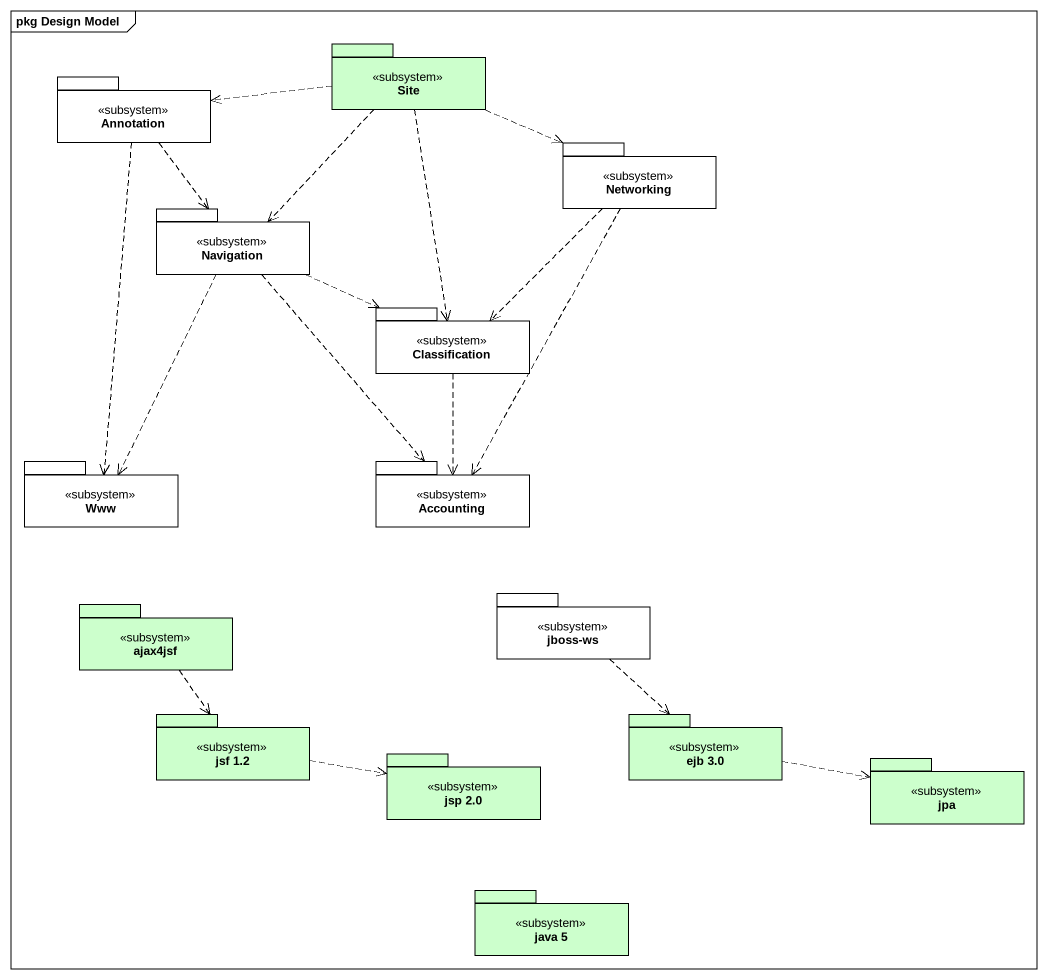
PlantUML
@startuml
mainframe pkg Design Model
package Site <<subsystem>> #CCFFCC {
}
package "Annotation" as Annotation_ <<subsystem>> {
}
package Networking <<subsystem>> {
}
package Navigation <<subsystem>> {
}
package Classification <<subsystem>> {
}
package Www <<subsystem>> {
}
package Accounting <<subsystem>> {
}
package "jboss-ws" as jboss_ws <<subsystem>> {
}
package ajax4jsf <<subsystem>> #CCFFCC {
}
package "jsf 1.2" as jsf_1_2 <<subsystem>> #CCFFCC {
}
package "ejb 3.0" as ejb_3_0 <<subsystem>> #CCFFCC {
}
package "jsp 2.0" as jsp_2_0 <<subsystem>> #CCFFCC {
}
package jpa <<subsystem>> #CCFFCC {
}
package "java 5" as java_5 <<subsystem>> #CCFFCC {
}
Site .left.> Annotation_
Site .right.> Networking
Site ..> Navigation
Site ..> Classification
Annotation_ ..> Navigation
Annotation_ ..> Www
Networking ..> Classification
Networking ..> Accounting
Navigation .right.> Classification
Navigation ..> Www
Navigation ..> Accounting
Classification ..> Accounting
jboss_ws ..> ejb_3_0
ajax4jsf ..> jsf_1_2
jsf_1_2 .right.> jsp_2_0
ejb_3_0 .right.> jpa
@enduml
